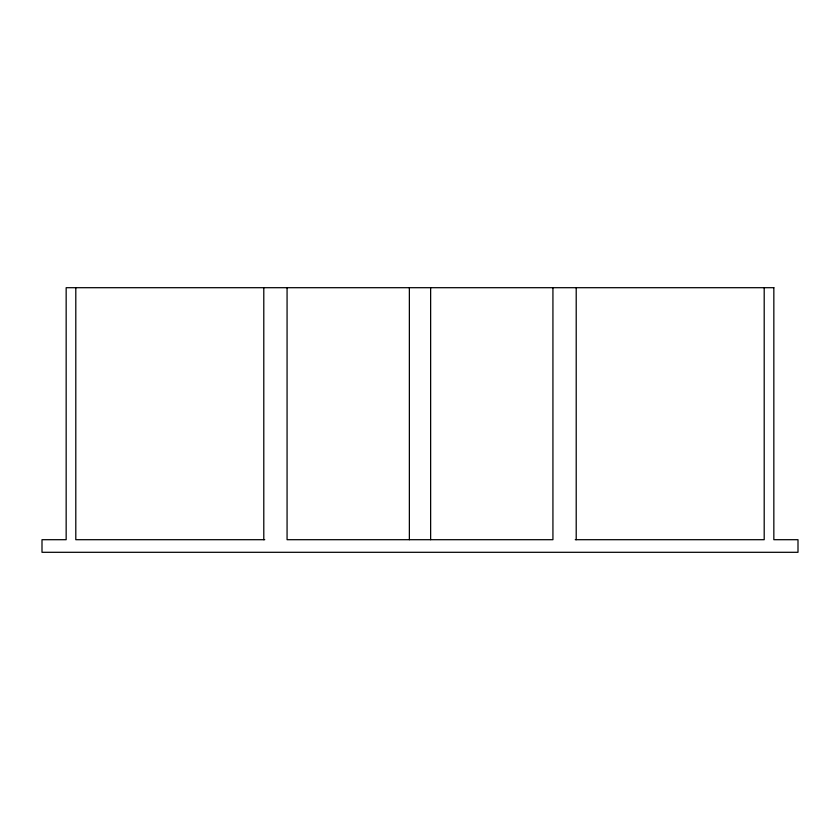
<?xml version="1.0" encoding="UTF-8"?>
<svg xmlns="http://www.w3.org/2000/svg" width="840" height="840" viewBox="0 0 840 840"><rect width="100%" height="100%" fill="white"/><g stroke="black" fill="none" stroke-linecap="round" stroke-linejoin="round"><path stroke-width="1.26" d="M264.757 539.7L75.799 539.7L75.799 287.7M575.243 539.7L764.2 539.7L764.2 287.7M576.208 287.7L576.208 539.7M552.93 287.7L552.93 539.7L287.07 539.7L287.07 287.7M430.637 287.7L430.637 539.7M409.364 287.7L409.364 539.7M263.791 287.7L263.791 539.7M773.84 287.7L66.16 287.7L66.16 539.7L42 539.7L42 552.3L798 552.3L798 539.7L773.84 539.7L773.84 287.7"/></g></svg>
